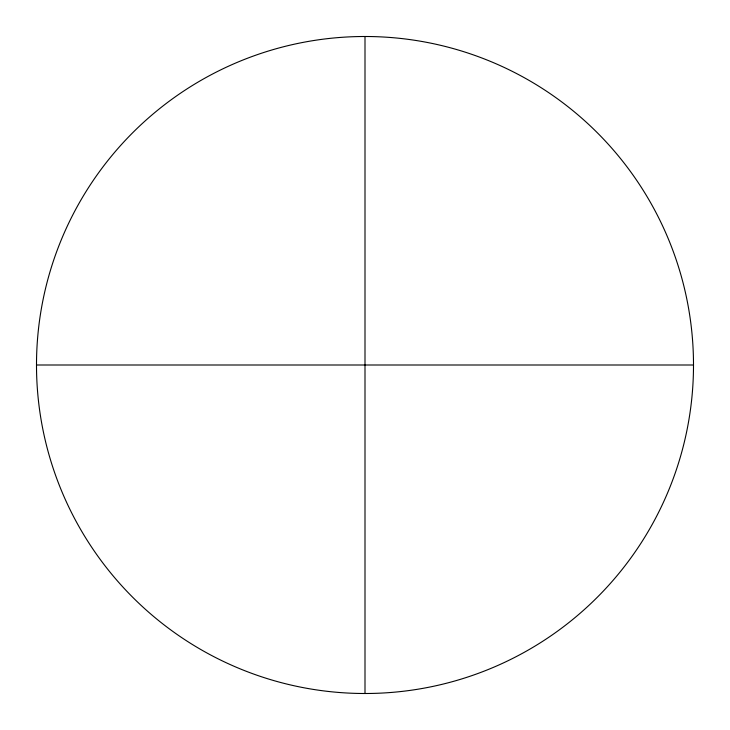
<?xml version="1.0" encoding="UTF-8"?>
<svg xmlns="http://www.w3.org/2000/svg" width="730" height="730" viewBox="0 0 730 730"><rect width="100%" height="100%" fill="white"/><g stroke="black" fill="none" stroke-linecap="round" stroke-linejoin="round"><path stroke-width="1.09" d="M36.5 365L693.5 365A328.5 328.5 0 0 0 200.75 80.51A328.5 328.5 0 0 0 200.75 649.49A328.5 328.5 0 0 0 693.5 365M365 36.5L365 693.5"/></g></svg>
